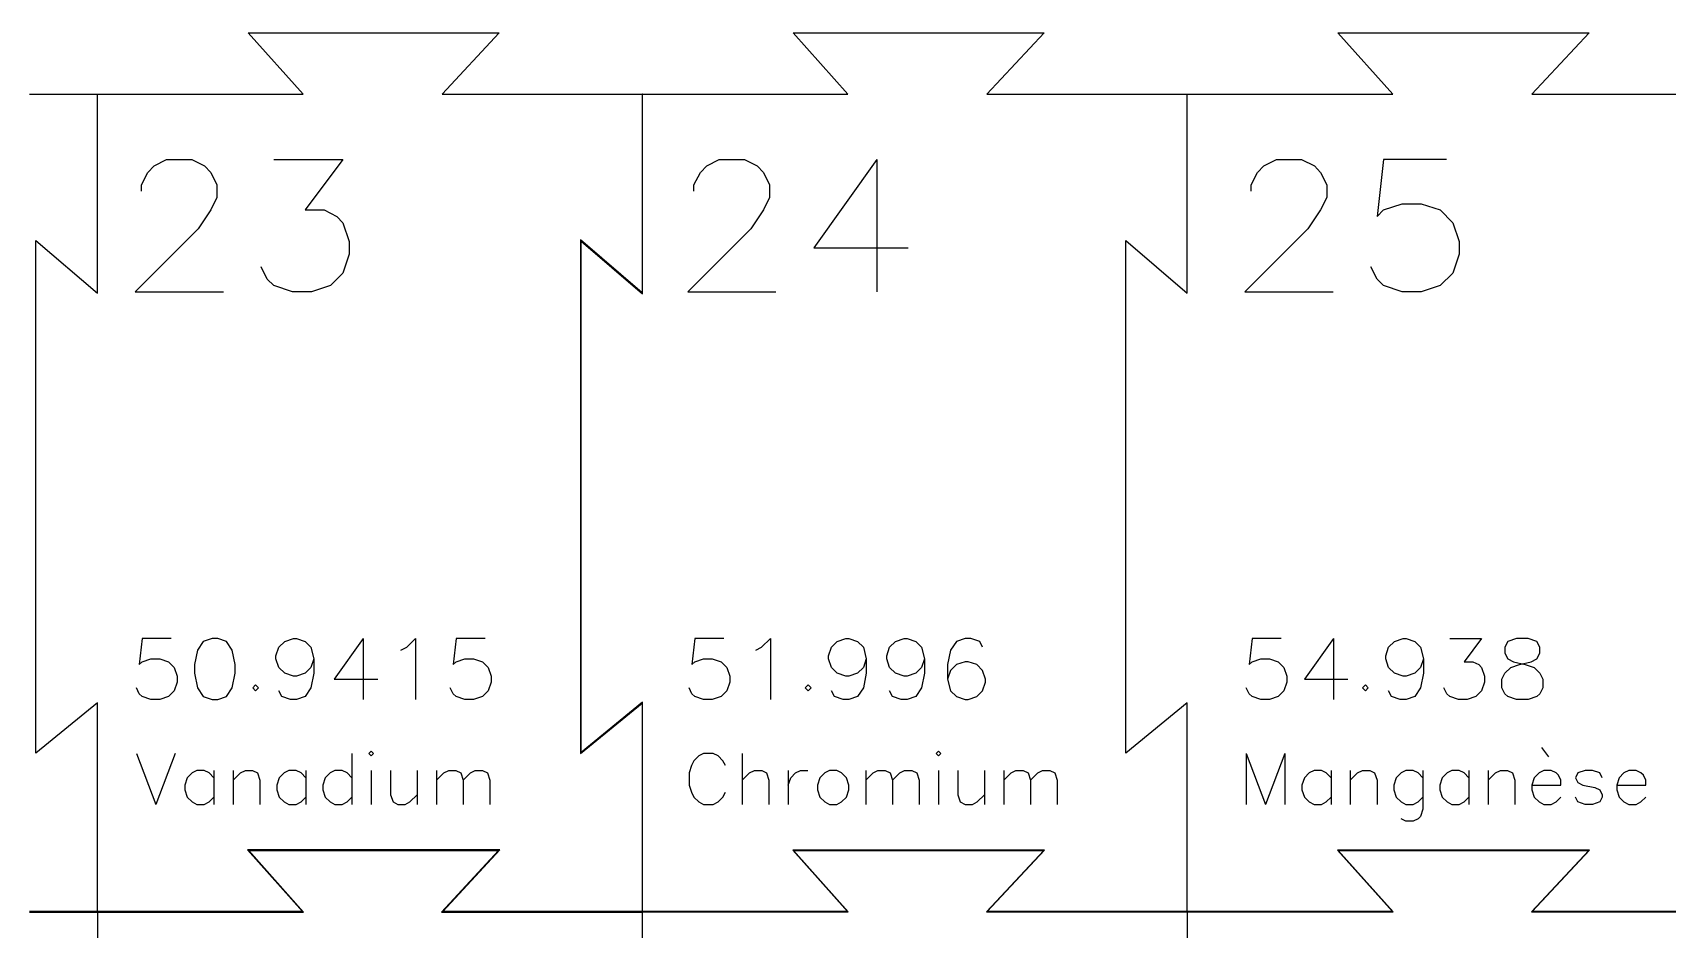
# Model space of a CAD drawing. Extents: x 0 to 297, y 0 to 210.
# Drawn here: x 73.21 to 117.83, y 116.91 to 141.38 of the extents above; entities that cross this region are included whole.
import ezdxf

# ---------------------------------------------------------------- set-up
doc = ezdxf.new("R2010")
doc.units = 0
doc.layers.get('0').update_dxf_attribs({"linetype": 'CONTINUOUS'})

msp = doc.modelspace()

# ---------------------------------------------------------------- linework, layer by layer
at = {"color": 1}
for p, q in [((80.59031, 139.701796), (79.092537, 141.380629)), ((79.092537, 141.380629), (85.946339, 141.380629)), ((85.946339, 141.380629), (84.384436, 139.701796)), ((95.462274, 139.701796), (93.964502, 141.380629)), ((93.964502, 141.380629), (100.818303, 141.380629)), ((100.818303, 141.380629), (99.256401, 139.701796)), ((110.33371, 139.701796), (108.835937, 141.380629)), ((108.835937, 141.380629), (115.689739, 141.380629)), ((115.689739, 141.380629), (114.127836, 139.701796)), ((76.988109, 139.701796), (80.59031, 139.701796)), ((84.384436, 139.701796), (86.179554, 139.701796)), ((89.844582, 139.701796), (89.844582, 137.000742)), ((89.859338, 139.701796), (89.844582, 139.701796)), ((89.859338, 137.000742), (89.859338, 139.701796)), ((91.860074, 139.701796), (95.462274, 139.701796)), ((99.256401, 139.701796), (101.051518, 139.701796)), ((106.731509, 139.701796), (110.33371, 139.701796)), ((114.127836, 139.701796), (115.922954, 139.701796)), ((74.980271, 134.26978), (74.980271, 137.000765)), ((89.844582, 137.000742), (89.844582, 134.285752)), ((89.859338, 134.253782), (89.859338, 137.000742)), ((104.723671, 134.26978), (104.723671, 137.000765)), ((104.723716, 134.26978), (104.723716, 137.000765)), ((73.301447, 121.724956), (73.301447, 135.708424)), ((73.301447, 135.708424), (74.980271, 134.26978)), ((89.844582, 134.285752), (88.165758, 135.724402)), ((88.165758, 135.724402), (88.165758, 121.709251)), ((88.180515, 121.740402), (88.180515, 135.692432)), ((88.180515, 135.692432), (89.859338, 134.253782)), ((103.044847, 121.724956), (103.044847, 135.708424)), ((103.044847, 135.708424), (104.723671, 134.26978)), ((103.044893, 121.724956), (103.044893, 135.708424)), ((103.044893, 135.708424), (104.723716, 134.26978)), ((74.980271, 123.096169), (73.301447, 121.724956)), ((74.980271, 120.252812), (74.980271, 123.096169)), ((88.165758, 121.709251), (89.844582, 123.081502)), ((89.859338, 123.111832), (88.180515, 121.740402)), ((89.844582, 123.081502), (89.844582, 120.252567)), ((89.859338, 120.252567), (89.859338, 123.111832)), ((104.723671, 123.096169), (103.044847, 121.724956)), ((104.723716, 123.096169), (103.044893, 121.724956)), ((104.723671, 120.252812), (104.723671, 123.096169)), ((104.723716, 120.252812), (104.723716, 123.096169)), ((89.844582, 120.252567), (89.844582, 117.394123)), ((89.859338, 117.394123), (89.859338, 120.252567)), ((79.075682, 119.080335), (80.574163, 117.401501)), ((85.963122, 119.080335), (79.075682, 119.080335)), ((80.606953, 117.386744), (79.108472, 119.065578)), ((79.108472, 119.065578), (85.928692, 119.065578)), ((85.928692, 119.065578), (84.367091, 117.386744)), ((84.401521, 117.401501), (85.963122, 119.080335)), ((93.954205, 119.077875), (95.451866, 117.399041)), ((100.829348, 119.077875), (93.954205, 119.077875)), ((95.47236, 117.390026), (93.974698, 119.06886)), ((93.974698, 119.06886), (100.808035, 119.06886)), ((100.808035, 119.06886), (99.245614, 117.390026)), ((99.266107, 117.399041), (100.829348, 119.077875)), ((108.82564, 119.077875), (110.323302, 117.399041)), ((115.700783, 119.077875), (108.82564, 119.077875)), ((110.33371, 117.39451), (108.835937, 119.073344)), ((108.835937, 119.073344), (115.689739, 119.073344)), ((110.343795, 117.390026), (108.846134, 119.06886)), ((108.846134, 119.06886), (115.67947, 119.06886)), ((115.67947, 119.06886), (114.117049, 117.390026)), ((115.689739, 119.073344), (114.127836, 117.39451)), ((114.137543, 117.399041), (115.700783, 119.077875)), ((74.982376, 117.401501), (73.125669, 117.401501)), ((73.125669, 117.386744), (74.982376, 117.386744)), ((74.977457, 117.39451), (74.977457, 114.693456)), ((74.986473, 117.39451), (74.977457, 117.39451)), ((76.987809, 117.401501), (74.980271, 117.401501)), ((74.980271, 117.401501), (74.980271, 117.386744)), ((74.980271, 117.386744), (76.987809, 117.386744)), ((74.982376, 117.386744), (74.982376, 117.401501)), ((74.986473, 114.693456), (74.986473, 117.39451)), ((80.574163, 117.401501), (76.987809, 117.401501)), ((76.987809, 117.386744), (80.606953, 117.386744)), ((84.367091, 117.386744), (86.179533, 117.386744)), ((86.179533, 117.401501), (84.401521, 117.401501)), ((87.995252, 117.401501), (86.179533, 117.401501)), ((86.179533, 117.386744), (87.995252, 117.386744)), ((89.851959, 117.401501), (87.995252, 117.401501)), ((87.995252, 117.386744), (89.851959, 117.386744)), ((89.844582, 117.394123), (89.859338, 117.394123)), ((89.851959, 117.386744), (89.851959, 117.401501)), ((91.859774, 117.399041), (89.852235, 117.399041)), ((89.852235, 117.399041), (89.852235, 117.390026)), ((89.852235, 117.390026), (91.859774, 117.390026)), ((95.451866, 117.399041), (91.859774, 117.399041)), ((91.859774, 117.390026), (95.47236, 117.390026)), ((99.245614, 117.390026), (101.051497, 117.390026)), ((101.051497, 117.399041), (99.266107, 117.399041)), ((102.867217, 117.399041), (101.051497, 117.399041)), ((101.051497, 117.390026), (102.867217, 117.390026)), ((104.723924, 117.399041), (102.867217, 117.399041)), ((102.867217, 117.390026), (104.723924, 117.390026)), ((104.719005, 117.39451), (104.719005, 114.693456)), ((104.72802, 117.39451), (104.719005, 117.39451)), ((106.731209, 117.399041), (104.723671, 117.399041)), ((104.723671, 117.399041), (104.723671, 117.390026)), ((104.723671, 117.390026), (106.731209, 117.390026)), ((104.723924, 117.390026), (104.723924, 117.399041)), ((104.72802, 114.693456), (104.72802, 117.39451)), ((110.323302, 117.399041), (106.731209, 117.399041)), ((106.731209, 117.390026), (110.343795, 117.390026)), ((106.731509, 117.39451), (110.33371, 117.39451)), ((114.117049, 117.390026), (115.922933, 117.390026)), ((114.127836, 117.39451), (115.922954, 117.39451)), ((115.922933, 117.399041), (114.137543, 117.399041)), ((117.738652, 117.399041), (115.922933, 117.399041)), ((115.922933, 117.390026), (117.738652, 117.390026)), ((119.595359, 117.399041), (117.738652, 117.399041)), ((117.738652, 117.390026), (119.595359, 117.390026))]:
    msp.add_line(p, q, dxfattribs=at)
at = {"color": 5}
for p, q in [((76.52784, 137.744695), (76.866123, 137.919294)), ((76.866123, 137.919294), (77.553601, 137.919294)), ((77.553601, 137.919294), (77.902796, 137.744695)), ((79.790633, 137.919294), (81.678471, 137.919294)), ((81.678471, 137.919294), (80.652709, 136.544328)), ((91.609657, 137.744695), (91.94794, 137.919294)), ((91.94794, 137.919294), (92.635419, 137.919294)), ((92.635419, 137.919294), (92.984614, 137.744695)), ((96.247407, 137.919294), (94.528712, 135.507648)), ((96.247407, 137.919294), (96.247407, 134.307282)), ((106.816857, 137.744695), (107.15514, 137.919294)), ((107.15514, 137.919294), (107.842618, 137.919294)), ((107.842618, 137.919294), (108.191813, 137.744695)), ((110.07965, 137.919294), (109.905053, 136.36973)), ((111.798346, 137.919294), (110.07965, 137.919294)), ((76.178644, 137.231811), (76.353242, 137.570096)), ((76.353242, 137.570096), (76.52784, 137.744695)), ((77.902796, 137.744695), (78.071938, 137.570096)), ((78.071938, 137.570096), (78.241079, 137.231811)), ((91.260462, 137.231811), (91.43506, 137.570096)), ((91.43506, 137.570096), (91.609657, 137.744695)), ((92.984614, 137.744695), (93.153755, 137.570096)), ((93.153755, 137.570096), (93.322897, 137.231811)), ((106.467661, 137.231811), (106.642259, 137.570096)), ((106.642259, 137.570096), (106.816857, 137.744695)), ((108.191813, 137.744695), (108.360955, 137.570096)), ((108.360955, 137.570096), (108.530096, 137.231811)), ((76.178644, 137.057212), (76.178644, 137.231811)), ((78.241079, 137.231811), (78.241079, 136.882614)), ((91.260462, 137.057212), (91.260462, 137.231811)), ((93.322897, 137.231811), (93.322897, 136.882614)), ((106.467661, 137.057212), (106.467661, 137.231811)), ((108.530096, 137.231811), (108.530096, 136.882614)), ((78.071938, 136.544328), (77.728199, 136.025988)), ((78.241079, 136.882614), (78.071938, 136.544328)), ((80.652709, 136.544328), (81.16559, 136.544328)), ((81.16559, 136.544328), (81.509329, 136.36973)), ((93.153755, 136.544328), (92.810016, 136.025988)), ((93.322897, 136.882614), (93.153755, 136.544328)), ((108.360955, 136.544328), (108.017215, 136.025988)), ((108.530096, 136.882614), (108.360955, 136.544328)), ((109.905053, 136.36973), (110.07965, 136.544328)), ((110.07965, 136.544328), (110.592531, 136.713471)), ((110.592531, 136.713471), (111.110868, 136.713471)), ((111.110868, 136.713471), (111.629204, 136.544328)), ((111.629204, 136.544328), (111.967487, 136.195131)), ((81.509329, 136.36973), (81.678471, 136.195131)), ((81.678471, 136.195131), (81.853068, 135.682247)), ((111.967487, 136.195131), (112.142085, 135.682247)), ((77.728199, 136.025988), (76.009503, 134.307282)), ((81.853068, 135.682247), (81.853068, 135.338506)), ((92.810016, 136.025988), (91.091321, 134.307282)), ((108.017215, 136.025988), (106.29852, 134.307282)), ((112.142085, 135.682247), (112.142085, 135.338506)), ((81.853068, 135.338506), (81.678471, 134.822894)), ((94.528712, 135.507648), (97.109483, 135.507648)), ((112.142085, 135.338506), (111.967487, 134.822894)), ((79.616036, 134.651023), (79.446894, 134.994765)), ((81.678471, 134.822894), (81.340188, 134.479153)), ((109.905053, 134.651023), (109.735911, 134.994765)), ((111.967487, 134.822894), (111.629204, 134.479153)), ((76.009503, 134.307282), (78.415677, 134.307282)), ((79.790633, 134.479153), (79.616036, 134.651023)), ((80.303514, 134.307282), (79.790633, 134.479153)), ((80.821851, 134.307282), (80.303514, 134.307282)), ((81.340188, 134.479153), (80.821851, 134.307282)), ((91.091321, 134.307282), (93.497494, 134.307282)), ((106.29852, 134.307282), (108.704694, 134.307282)), ((110.07965, 134.479153), (109.905053, 134.651023)), ((110.592531, 134.307282), (110.07965, 134.479153)), ((111.110868, 134.307282), (110.592531, 134.307282)), ((111.629204, 134.479153), (111.110868, 134.307282)), ((76.202187, 124.8515), (76.121603, 124.136317)), ((76.995431, 124.8515), (76.202187, 124.8515)), ((77.708091, 124.534201), (77.630026, 124.136317)), ((77.869258, 124.770916), (77.708091, 124.534201)), ((78.105973, 124.8515), (77.869258, 124.770916)), ((78.264621, 124.8515), (78.105973, 124.8515)), ((78.503854, 124.770916), (78.264621, 124.8515)), ((78.659984, 124.534201), (78.503854, 124.770916)), ((78.740568, 124.136317), (78.659984, 124.534201)), ((79.85111, 124.373033), (79.929175, 124.612266)), ((79.929175, 124.612266), (80.090342, 124.770916)), ((80.090342, 124.770916), (80.327056, 124.8515)), ((80.327056, 124.8515), (80.40764, 124.8515)), ((80.40764, 124.8515), (80.644354, 124.770916)), ((80.644354, 124.770916), (80.803003, 124.612266)), ((80.803003, 124.612266), (80.881068, 124.294967)), ((82.230842, 124.8515), (81.437598, 123.738433)), ((82.230842, 124.8515), (82.230842, 123.184418)), ((83.263319, 124.534201), (83.419449, 124.612266)), ((83.419449, 124.612266), (83.658682, 124.8515)), ((83.658682, 124.8515), (83.658682, 123.184418)), ((84.769223, 124.8515), (84.68864, 124.136317)), ((85.562468, 124.8515), (84.769223, 124.8515)), ((91.284004, 124.8515), (91.203421, 124.136317)), ((92.077248, 124.8515), (91.284004, 124.8515)), ((92.951076, 124.534201), (93.107207, 124.612266)), ((93.107207, 124.612266), (93.346439, 124.8515)), ((93.346439, 124.8515), (93.346439, 123.184418)), ((94.932927, 124.373033), (95.010993, 124.612266)), ((95.010993, 124.612266), (95.17216, 124.770916)), ((95.17216, 124.770916), (95.408874, 124.8515)), ((95.408874, 124.8515), (95.489457, 124.8515)), ((95.489457, 124.8515), (95.726171, 124.770916)), ((95.726171, 124.770916), (95.88482, 124.612266)), ((95.88482, 124.612266), (95.962885, 124.294967)), ((96.519416, 124.373033), (96.597481, 124.612266)), ((96.597481, 124.612266), (96.758648, 124.770916)), ((96.758648, 124.770916), (96.995362, 124.8515)), ((96.995362, 124.8515), (97.075946, 124.8515)), ((97.075946, 124.8515), (97.31266, 124.770916)), ((97.31266, 124.770916), (97.471308, 124.612266)), ((97.471308, 124.612266), (97.549374, 124.294967)), ((98.264553, 124.534201), (98.183969, 124.136317)), ((98.423201, 124.770916), (98.264553, 124.534201)), ((98.662434, 124.8515), (98.423201, 124.770916)), ((98.818564, 124.8515), (98.662434, 124.8515)), ((99.057797, 124.770916), (98.818564, 124.8515)), ((99.135862, 124.612266), (99.057797, 124.770916)), ((106.491204, 124.8515), (106.410621, 124.136317)), ((107.284448, 124.8515), (106.491204, 124.8515)), ((108.712288, 124.8515), (107.919044, 123.738433)), ((108.712288, 124.8515), (108.712288, 123.184418)), ((110.140127, 124.373033), (110.218193, 124.612266)), ((110.218193, 124.612266), (110.37936, 124.770916)), ((110.37936, 124.770916), (110.616074, 124.8515)), ((110.616074, 124.8515), (110.696657, 124.8515)), ((110.696657, 124.8515), (110.933371, 124.770916)), ((110.933371, 124.770916), (111.09202, 124.612266)), ((111.09202, 124.612266), (111.170086, 124.294967)), ((111.885264, 124.8515), (112.756574, 124.8515)), ((112.756574, 124.8515), (112.283146, 124.216901)), ((113.471753, 124.770916), (113.391169, 124.612266)), ((113.391169, 124.612266), (113.391169, 124.453617)), ((113.708467, 124.8515), (113.471753, 124.770916)), ((114.025765, 124.8515), (113.708467, 124.8515)), ((114.264997, 124.770916), (114.025765, 124.8515)), ((114.343062, 124.612266), (114.264997, 124.770916)), ((114.343062, 124.453617), (114.343062, 124.612266)), ((76.121603, 124.136317), (76.202187, 124.216901)), ((76.202187, 124.216901), (76.438901, 124.294967)), ((76.438901, 124.294967), (76.678133, 124.294967)), ((76.678133, 124.294967), (76.917365, 124.216901)), ((76.917365, 124.216901), (77.073496, 124.055733)), ((77.073496, 124.055733), (77.15408, 123.819017)), ((77.630026, 124.136317), (77.630026, 123.899601)), ((78.740568, 123.899601), (78.740568, 124.136317)), ((79.85111, 124.294967), (79.85111, 124.373033)), ((79.929175, 124.055733), (79.85111, 124.294967)), ((80.090342, 123.899601), (79.929175, 124.055733)), ((80.803003, 124.055733), (80.644354, 123.899601)), ((80.881068, 124.294967), (80.803003, 124.055733)), ((80.881068, 124.294967), (80.881068, 123.899601)), ((84.68864, 124.136317), (84.769223, 124.216901)), ((84.769223, 124.216901), (85.005938, 124.294967)), ((85.005938, 124.294967), (85.24517, 124.294967)), ((85.24517, 124.294967), (85.484402, 124.216901)), ((85.484402, 124.216901), (85.640533, 124.055733)), ((85.640533, 124.055733), (85.721116, 123.819017)), ((91.203421, 124.136317), (91.284004, 124.216901)), ((91.284004, 124.216901), (91.520718, 124.294967)), ((91.520718, 124.294967), (91.759951, 124.294967)), ((91.759951, 124.294967), (91.999183, 124.216901)), ((91.999183, 124.216901), (92.155314, 124.055733)), ((92.155314, 124.055733), (92.235897, 123.819017)), ((94.932927, 124.294967), (94.932927, 124.373033)), ((95.010993, 124.055733), (94.932927, 124.294967)), ((95.17216, 123.899601), (95.010993, 124.055733)), ((95.88482, 124.055733), (95.726171, 123.899601)), ((95.962885, 124.294967), (95.88482, 124.055733)), ((95.962885, 124.294967), (95.962885, 123.899601)), ((96.519416, 124.294967), (96.519416, 124.373033)), ((96.597481, 124.055733), (96.519416, 124.294967)), ((96.758648, 123.899601), (96.597481, 124.055733)), ((97.471308, 124.055733), (97.31266, 123.899601)), ((97.549374, 124.294967), (97.471308, 124.055733)), ((97.549374, 124.294967), (97.549374, 123.899601)), ((98.183969, 124.136317), (98.183969, 123.738433)), ((98.423201, 124.136317), (98.264553, 123.977667)), ((98.662434, 124.216901), (98.423201, 124.136317)), ((98.740499, 124.216901), (98.662434, 124.216901)), ((98.979731, 124.136317), (98.740499, 124.216901)), ((99.135862, 123.977667), (98.979731, 124.136317)), ((106.410621, 124.136317), (106.491204, 124.216901)), ((106.491204, 124.216901), (106.727918, 124.294967)), ((106.727918, 124.294967), (106.967151, 124.294967)), ((106.967151, 124.294967), (107.206383, 124.216901)), ((107.206383, 124.216901), (107.362514, 124.055733)), ((107.362514, 124.055733), (107.443097, 123.819017)), ((110.140127, 124.294967), (110.140127, 124.373033)), ((110.218193, 124.055733), (110.140127, 124.294967)), ((110.37936, 123.899601), (110.218193, 124.055733)), ((111.09202, 124.055733), (110.933371, 123.899601)), ((111.170086, 124.294967), (111.09202, 124.055733)), ((111.170086, 124.294967), (111.170086, 123.899601)), ((112.283146, 124.216901), (112.51986, 124.216901)), ((112.51986, 124.216901), (112.678509, 124.136317)), ((112.678509, 124.136317), (112.756574, 124.055733)), ((112.756574, 124.055733), (112.837157, 123.819017)), ((113.391169, 124.453617), (113.471753, 124.294967)), ((113.391169, 123.899601), (113.552336, 124.055733)), ((113.471753, 124.294967), (113.630402, 124.216901)), ((113.552336, 124.055733), (113.78905, 124.136317)), ((113.630402, 124.216901), (113.947699, 124.136317)), ((113.78905, 124.136317), (114.106348, 124.216901)), ((113.947699, 124.136317), (114.186932, 124.055733)), ((114.106348, 124.216901), (114.264997, 124.294967)), ((114.186932, 124.055733), (114.343062, 123.899601)), ((114.264997, 124.294967), (114.343062, 124.453617)), ((77.15408, 123.660367), (77.073496, 123.422393)), ((77.15408, 123.819017), (77.15408, 123.660367)), ((77.630026, 123.899601), (77.708091, 123.501718)), ((78.659984, 123.501718), (78.740568, 123.899601)), ((79.29458, 123.582302), (79.216514, 123.501718)), ((79.375163, 123.501718), (79.29458, 123.582302)), ((80.327056, 123.819017), (80.090342, 123.899601)), ((80.40764, 123.819017), (80.327056, 123.819017)), ((80.644354, 123.899601), (80.40764, 123.819017)), ((80.881068, 123.899601), (80.803003, 123.501718)), ((81.437598, 123.738433), (82.628723, 123.738433)), ((85.721116, 123.660367), (85.640533, 123.422393)), ((85.721116, 123.819017), (85.721116, 123.660367)), ((92.235897, 123.660367), (92.155314, 123.422393)), ((92.235897, 123.819017), (92.235897, 123.660367)), ((94.376397, 123.582302), (94.298332, 123.501718)), ((94.456981, 123.501718), (94.376397, 123.582302)), ((95.408874, 123.819017), (95.17216, 123.899601)), ((95.489457, 123.819017), (95.408874, 123.819017)), ((95.726171, 123.899601), (95.489457, 123.819017)), ((95.962885, 123.899601), (95.88482, 123.501718)), ((96.995362, 123.819017), (96.758648, 123.899601)), ((97.075946, 123.819017), (96.995362, 123.819017)), ((97.31266, 123.899601), (97.075946, 123.819017)), ((97.549374, 123.899601), (97.471308, 123.501718)), ((98.264553, 123.977667), (98.183969, 123.738433)), ((98.183969, 123.738433), (98.264553, 123.422393)), ((99.216446, 123.738433), (99.135862, 123.977667)), ((99.135862, 123.422393), (99.216446, 123.660367)), ((99.216446, 123.660367), (99.216446, 123.738433)), ((107.443097, 123.660367), (107.362514, 123.422393)), ((107.443097, 123.819017), (107.443097, 123.660367)), ((107.919044, 123.738433), (109.110169, 123.738433)), ((109.583597, 123.582302), (109.505532, 123.501718)), ((109.664181, 123.501718), (109.583597, 123.582302)), ((110.616074, 123.819017), (110.37936, 123.899601)), ((110.696657, 123.819017), (110.616074, 123.819017)), ((110.933371, 123.899601), (110.696657, 123.819017)), ((111.170086, 123.899601), (111.09202, 123.501718)), ((112.837157, 123.660367), (112.756574, 123.422393)), ((112.837157, 123.819017), (112.837157, 123.660367)), ((113.313104, 123.738433), (113.391169, 123.899601)), ((113.313104, 123.501718), (113.313104, 123.738433)), ((114.343062, 123.899601), (114.423646, 123.738433)), ((114.423646, 123.738433), (114.423646, 123.501718)), ((76.121603, 123.343068), (76.043538, 123.501718)), ((76.202187, 123.263743), (76.121603, 123.343068)), ((76.438901, 123.184418), (76.202187, 123.263743)), ((76.678133, 123.184418), (76.438901, 123.184418)), ((76.917365, 123.263743), (76.678133, 123.184418)), ((77.073496, 123.422393), (76.917365, 123.263743)), ((77.708091, 123.501718), (77.869258, 123.263743)), ((77.869258, 123.263743), (78.105973, 123.184418)), ((78.105973, 123.184418), (78.264621, 123.184418)), ((78.264621, 123.184418), (78.503854, 123.263743)), ((78.503854, 123.263743), (78.659984, 123.501718)), ((79.216514, 123.501718), (79.29458, 123.422393)), ((79.29458, 123.422393), (79.375163, 123.501718)), ((80.009759, 123.263743), (79.929175, 123.422393)), ((80.246473, 123.184418), (80.009759, 123.263743)), ((80.40764, 123.184418), (80.246473, 123.184418)), ((80.644354, 123.263743), (80.40764, 123.184418)), ((80.803003, 123.501718), (80.644354, 123.263743)), ((84.68864, 123.343068), (84.610575, 123.501718)), ((84.769223, 123.263743), (84.68864, 123.343068)), ((85.005938, 123.184418), (84.769223, 123.263743)), ((85.24517, 123.184418), (85.005938, 123.184418)), ((85.484402, 123.263743), (85.24517, 123.184418)), ((85.640533, 123.422393), (85.484402, 123.263743)), ((91.203421, 123.343068), (91.125355, 123.501718)), ((91.284004, 123.263743), (91.203421, 123.343068)), ((91.520718, 123.184418), (91.284004, 123.263743)), ((91.759951, 123.184418), (91.520718, 123.184418)), ((91.999183, 123.263743), (91.759951, 123.184418)), ((92.155314, 123.422393), (91.999183, 123.263743)), ((94.298332, 123.501718), (94.376397, 123.422393)), ((94.376397, 123.422393), (94.456981, 123.501718)), ((95.091576, 123.263743), (95.010993, 123.422393)), ((95.32829, 123.184418), (95.091576, 123.263743)), ((95.489457, 123.184418), (95.32829, 123.184418)), ((95.726171, 123.263743), (95.489457, 123.184418)), ((95.88482, 123.501718), (95.726171, 123.263743)), ((96.678064, 123.263743), (96.597481, 123.422393)), ((96.914778, 123.184418), (96.678064, 123.263743)), ((97.075946, 123.184418), (96.914778, 123.184418)), ((97.31266, 123.263743), (97.075946, 123.184418)), ((97.471308, 123.501718), (97.31266, 123.263743)), ((98.264553, 123.422393), (98.423201, 123.263743)), ((98.423201, 123.263743), (98.662434, 123.184418)), ((98.662434, 123.184418), (98.740499, 123.184418)), ((98.740499, 123.184418), (98.979731, 123.263743)), ((98.979731, 123.263743), (99.135862, 123.422393)), ((106.410621, 123.343068), (106.332555, 123.501718)), ((106.491204, 123.263743), (106.410621, 123.343068)), ((106.727918, 123.184418), (106.491204, 123.263743)), ((106.967151, 123.184418), (106.727918, 123.184418)), ((107.206383, 123.263743), (106.967151, 123.184418)), ((107.362514, 123.422393), (107.206383, 123.263743)), ((109.505532, 123.501718), (109.583597, 123.422393)), ((109.583597, 123.422393), (109.664181, 123.501718)), ((110.298776, 123.263743), (110.218193, 123.422393)), ((110.53549, 123.184418), (110.298776, 123.263743)), ((110.696657, 123.184418), (110.53549, 123.184418)), ((110.933371, 123.263743), (110.696657, 123.184418)), ((111.09202, 123.501718), (110.933371, 123.263743)), ((111.804681, 123.343068), (111.726616, 123.501718)), ((111.885264, 123.263743), (111.804681, 123.343068)), ((112.121979, 123.184418), (111.885264, 123.263743)), ((112.361211, 123.184418), (112.121979, 123.184418)), ((112.600443, 123.263743), (112.361211, 123.184418)), ((112.756574, 123.422393), (112.600443, 123.263743)), ((113.391169, 123.343068), (113.313104, 123.501718)), ((113.471753, 123.263743), (113.391169, 123.343068)), ((113.708467, 123.184418), (113.471753, 123.263743)), ((114.025765, 123.184418), (113.708467, 123.184418)), ((114.264997, 123.263743), (114.025765, 123.184418)), ((114.343062, 123.343068), (114.264997, 123.263743)), ((114.423646, 123.501718), (114.343062, 123.343068)), ((114.392963, 121.876228), (114.583929, 121.618108)), ((76.043493, 121.712542), (76.572323, 120.323307)), ((77.101152, 121.712542), (76.572323, 120.323307)), ((81.923573, 121.712542), (81.923573, 120.323307)), ((82.450304, 121.777597), (82.385249, 121.712542)), ((82.385249, 121.712542), (82.450304, 121.645389)), ((82.517457, 121.712542), (82.450304, 121.777597)), ((82.450304, 121.645389), (82.517457, 121.712542)), ((91.190365, 121.380972), (91.125311, 121.183709)), ((91.257518, 121.513181), (91.190365, 121.380972)), ((91.389726, 121.645389), (91.257518, 121.513181)), ((91.521933, 121.712542), (91.389726, 121.645389)), ((91.786348, 121.712542), (91.521933, 121.712542)), ((91.918555, 121.645389), (91.786348, 121.712542)), ((92.050762, 121.513181), (91.918555, 121.645389)), ((92.117915, 121.380972), (92.050762, 121.513181)), ((92.579592, 121.712542), (92.579592, 120.323307)), ((97.93294, 121.777597), (97.867886, 121.712542)), ((97.867886, 121.712542), (97.93294, 121.645389)), ((98.000093, 121.712542), (97.93294, 121.777597)), ((97.93294, 121.645389), (98.000093, 121.712542)), ((106.332511, 121.712542), (106.332511, 120.323307)), ((106.332511, 121.712542), (106.86134, 120.323307)), ((107.39017, 121.712542), (106.86134, 120.323307)), ((107.39017, 121.712542), (107.39017, 120.323307)), ((77.430621, 121.049403), (77.365567, 120.85214)), ((77.564927, 121.183709), (77.430621, 121.049403)), ((77.695036, 121.248764), (77.564927, 121.183709)), ((77.894396, 121.248764), (77.695036, 121.248764)), ((78.026604, 121.183709), (77.894396, 121.248764)), ((78.158811, 121.049403), (78.026604, 121.183709)), ((78.158811, 121.248764), (78.158811, 120.323307)), ((78.685542, 121.248764), (78.685542, 120.323307)), ((78.685542, 120.984348), (78.884902, 121.183709)), ((78.884902, 121.183709), (79.01711, 121.248764)), ((79.01711, 121.248764), (79.214371, 121.248764)), ((79.214371, 121.248764), (79.348677, 121.183709)), ((79.348677, 121.183709), (79.413732, 120.984348)), ((79.413732, 120.984348), (79.413732, 120.323307)), ((79.940463, 121.049403), (79.875408, 120.85214)), ((80.074768, 121.183709), (79.940463, 121.049403)), ((80.204877, 121.248764), (80.074768, 121.183709)), ((80.404238, 121.248764), (80.204877, 121.248764)), ((80.536445, 121.183709), (80.404238, 121.248764)), ((80.668652, 121.049403), (80.536445, 121.183709)), ((80.668652, 121.248764), (80.668652, 120.323307)), ((81.195383, 121.049403), (81.130329, 120.85214)), ((81.329689, 121.183709), (81.195383, 121.049403)), ((81.459798, 121.248764), (81.329689, 121.183709)), ((81.659158, 121.248764), (81.459798, 121.248764)), ((81.791366, 121.183709), (81.659158, 121.248764)), ((81.923573, 121.049403), (81.791366, 121.183709)), ((82.450304, 121.248764), (82.450304, 120.323307)), ((82.979133, 121.248764), (82.979133, 120.587723)), ((83.707323, 121.248764), (83.707323, 120.323307)), ((84.234054, 121.248764), (84.234054, 120.323307)), ((84.234054, 120.984348), (84.433414, 121.183709)), ((84.433414, 121.183709), (84.565621, 121.248764)), ((84.565621, 121.248764), (84.762883, 121.248764)), ((84.762883, 121.248764), (84.897189, 121.183709)), ((84.897189, 121.183709), (84.962244, 120.984348)), ((84.962244, 120.984348), (85.161604, 121.183709)), ((84.962244, 120.984348), (84.962244, 120.323307)), ((85.161604, 121.183709), (85.291713, 121.248764)), ((85.291713, 121.248764), (85.491073, 121.248764)), ((85.491073, 121.248764), (85.62328, 121.183709)), ((85.62328, 121.183709), (85.690433, 120.984348)), ((85.690433, 120.984348), (85.690433, 120.323307)), ((91.125311, 121.183709), (91.125311, 120.85214)), ((92.579592, 120.984348), (92.778952, 121.183709)), ((92.778952, 121.183709), (92.911159, 121.248764)), ((92.911159, 121.248764), (93.108421, 121.248764)), ((93.108421, 121.248764), (93.242727, 121.183709)), ((93.242727, 121.183709), (93.307781, 120.984348)), ((93.307781, 120.984348), (93.307781, 120.323307)), ((93.834512, 121.248764), (93.834512, 120.323307)), ((93.834512, 120.85214), (93.901665, 121.049403)), ((93.901665, 121.049403), (94.033873, 121.183709)), ((94.033873, 121.183709), (94.16608, 121.248764)), ((94.16608, 121.248764), (94.363342, 121.248764)), ((94.694909, 121.049403), (94.629855, 120.85214)), ((94.829215, 121.183709), (94.694909, 121.049403)), ((94.959324, 121.248764), (94.829215, 121.183709)), ((95.158684, 121.248764), (94.959324, 121.248764)), ((95.290892, 121.183709), (95.158684, 121.248764)), ((95.423099, 121.049403), (95.290892, 121.183709)), ((95.488154, 120.85214), (95.423099, 121.049403)), ((95.94983, 121.248764), (95.94983, 120.323307)), ((95.94983, 120.984348), (96.14919, 121.183709)), ((96.14919, 121.183709), (96.281398, 121.248764)), ((96.281398, 121.248764), (96.47866, 121.248764)), ((96.47866, 121.248764), (96.612965, 121.183709)), ((96.612965, 121.183709), (96.67802, 120.984348)), ((96.67802, 120.984348), (96.87738, 121.183709)), ((96.67802, 120.984348), (96.67802, 120.323307)), ((96.87738, 121.183709), (97.007489, 121.248764)), ((97.007489, 121.248764), (97.206849, 121.248764)), ((97.206849, 121.248764), (97.339057, 121.183709)), ((97.339057, 121.183709), (97.40621, 120.984348)), ((97.40621, 120.984348), (97.40621, 120.323307)), ((97.93294, 121.248764), (97.93294, 120.323307)), ((98.46177, 121.248764), (98.46177, 120.587723)), ((99.18996, 121.248764), (99.18996, 120.323307)), ((99.71669, 121.248764), (99.71669, 120.323307)), ((99.71669, 120.984348), (99.916051, 121.183709)), ((99.916051, 121.183709), (100.048258, 121.248764)), ((100.048258, 121.248764), (100.24552, 121.248764)), ((100.24552, 121.248764), (100.379826, 121.183709)), ((100.379826, 121.183709), (100.44488, 120.984348)), ((100.44488, 120.984348), (100.644241, 121.183709)), ((100.44488, 120.984348), (100.44488, 120.323307)), ((100.644241, 121.183709), (100.774349, 121.248764)), ((100.774349, 121.248764), (100.97371, 121.248764)), ((100.97371, 121.248764), (101.105917, 121.183709)), ((101.105917, 121.183709), (101.17307, 120.984348)), ((101.17307, 120.984348), (101.17307, 120.323307)), ((107.918999, 121.049403), (107.853945, 120.85214)), ((108.053305, 121.183709), (107.918999, 121.049403)), ((108.183414, 121.248764), (108.053305, 121.183709)), ((108.382774, 121.248764), (108.183414, 121.248764)), ((108.514982, 121.183709), (108.382774, 121.248764)), ((108.647189, 121.049403), (108.514982, 121.183709)), ((108.647189, 121.248764), (108.647189, 120.323307)), ((109.17392, 121.248764), (109.17392, 120.323307)), ((109.17392, 120.984348), (109.37328, 121.183709)), ((109.37328, 121.183709), (109.505488, 121.248764)), ((109.505488, 121.248764), (109.702749, 121.248764)), ((109.702749, 121.248764), (109.837055, 121.183709)), ((109.837055, 121.183709), (109.90211, 120.984348)), ((109.90211, 120.984348), (109.90211, 120.323307)), ((110.428841, 121.049403), (110.363786, 120.85214)), ((110.563146, 121.183709), (110.428841, 121.049403)), ((110.693255, 121.248764), (110.563146, 121.183709)), ((110.892616, 121.248764), (110.693255, 121.248764)), ((111.024823, 121.183709), (110.892616, 121.248764)), ((111.15703, 121.049403), (111.024823, 121.183709)), ((111.15703, 121.248764), (111.15703, 120.191099)), ((111.683761, 121.049403), (111.618707, 120.85214)), ((111.818067, 121.183709), (111.683761, 121.049403)), ((111.948176, 121.248764), (111.818067, 121.183709)), ((112.147536, 121.248764), (111.948176, 121.248764)), ((112.279744, 121.183709), (112.147536, 121.248764)), ((112.411951, 121.049403), (112.279744, 121.183709)), ((112.411951, 121.248764), (112.411951, 120.323307)), ((112.938682, 121.248764), (112.938682, 120.323307)), ((112.938682, 120.984348), (113.138042, 121.183709)), ((113.138042, 121.183709), (113.270249, 121.248764)), ((113.270249, 121.248764), (113.467511, 121.248764)), ((113.467511, 121.248764), (113.601817, 121.183709)), ((113.601817, 121.183709), (113.666872, 120.984348)), ((113.666872, 120.984348), (113.666872, 120.323307)), ((114.193602, 121.049403), (114.128548, 120.85214)), ((114.327908, 121.183709), (114.193602, 121.049403)), ((114.458017, 121.248764), (114.327908, 121.183709)), ((114.657377, 121.248764), (114.458017, 121.248764)), ((114.789585, 121.183709), (114.657377, 121.248764)), ((114.856738, 121.116556), (114.789585, 121.183709)), ((114.921792, 120.984348), (114.856738, 121.116556)), ((114.921792, 120.85214), (114.921792, 120.984348)), ((115.383469, 121.183709), (115.318414, 121.049403)), ((115.318414, 121.049403), (115.383469, 120.919293)), ((115.582829, 121.248764), (115.383469, 121.183709)), ((115.383469, 120.919293), (115.517775, 120.85214)), ((115.782189, 121.248764), (115.582829, 121.248764)), ((115.979451, 121.183709), (115.782189, 121.248764)), ((116.046604, 121.049403), (115.979451, 121.183709)), ((116.50828, 121.049403), (116.443226, 120.85214)), ((116.642586, 121.183709), (116.50828, 121.049403)), ((116.772695, 121.248764), (116.642586, 121.183709)), ((116.972055, 121.248764), (116.772695, 121.248764)), ((117.104263, 121.183709), (116.972055, 121.248764)), ((117.171416, 121.116556), (117.104263, 121.183709)), ((117.23647, 120.984348), (117.171416, 121.116556)), ((117.23647, 120.85214), (117.23647, 120.984348)), ((77.365567, 120.85214), (77.365567, 120.719931)), ((77.365567, 120.719931), (77.430621, 120.521619)), ((77.430621, 120.521619), (77.564927, 120.389411)), ((78.026604, 120.389411), (78.158811, 120.521619)), ((79.875408, 120.85214), (79.875408, 120.719931)), ((79.875408, 120.719931), (79.940463, 120.521619)), ((79.940463, 120.521619), (80.074768, 120.389411)), ((80.536445, 120.389411), (80.668652, 120.521619)), ((81.130329, 120.85214), (81.130329, 120.719931)), ((81.130329, 120.719931), (81.195383, 120.521619)), ((81.195383, 120.521619), (81.329689, 120.389411)), ((81.791366, 120.389411), (81.923573, 120.521619)), ((82.979133, 120.587723), (83.046286, 120.389411)), ((83.507963, 120.389411), (83.707323, 120.587723)), ((91.125311, 120.85214), (91.190365, 120.654877)), ((91.190365, 120.654877), (91.257518, 120.521619)), ((91.257518, 120.521619), (91.389726, 120.389411)), ((91.918555, 120.389411), (92.050762, 120.521619)), ((92.050762, 120.521619), (92.117915, 120.654877)), ((94.629855, 120.85214), (94.629855, 120.719931)), ((94.629855, 120.719931), (94.694909, 120.521619)), ((94.694909, 120.521619), (94.829215, 120.389411)), ((95.290892, 120.389411), (95.423099, 120.521619)), ((95.423099, 120.521619), (95.488154, 120.719931)), ((95.488154, 120.719931), (95.488154, 120.85214)), ((98.46177, 120.587723), (98.528923, 120.389411)), ((98.990599, 120.389411), (99.18996, 120.587723)), ((107.853945, 120.85214), (107.853945, 120.719931)), ((107.853945, 120.719931), (107.918999, 120.521619)), ((107.918999, 120.521619), (108.053305, 120.389411)), ((108.514982, 120.389411), (108.647189, 120.521619)), ((110.363786, 120.85214), (110.363786, 120.719931)), ((110.363786, 120.719931), (110.428841, 120.521619)), ((110.428841, 120.521619), (110.563146, 120.389411)), ((111.024823, 120.389411), (111.15703, 120.521619)), ((111.618707, 120.85214), (111.618707, 120.719931)), ((111.618707, 120.719931), (111.683761, 120.521619)), ((111.683761, 120.521619), (111.818067, 120.389411)), ((112.279744, 120.389411), (112.411951, 120.521619)), ((114.128548, 120.85214), (114.921792, 120.85214)), ((114.128548, 120.85214), (114.128548, 120.719931)), ((114.128548, 120.719931), (114.193602, 120.521619)), ((114.193602, 120.521619), (114.327908, 120.389411)), ((114.789585, 120.389411), (114.921792, 120.521619)), ((115.383469, 120.389411), (115.318414, 120.521619)), ((115.517775, 120.85214), (115.847244, 120.784986)), ((115.847244, 120.784986), (115.979451, 120.719931)), ((115.979451, 120.719931), (116.046604, 120.587723)), ((116.046604, 120.521619), (115.979451, 120.389411)), ((116.046604, 120.587723), (116.046604, 120.521619)), ((116.443226, 120.85214), (117.23647, 120.85214)), ((116.443226, 120.85214), (116.443226, 120.719931)), ((116.443226, 120.719931), (116.50828, 120.521619)), ((116.50828, 120.521619), (116.642586, 120.389411)), ((117.104263, 120.389411), (117.23647, 120.521619)), ((77.564927, 120.389411), (77.695036, 120.323307)), ((77.695036, 120.323307), (77.894396, 120.323307)), ((77.894396, 120.323307), (78.026604, 120.389411)), ((80.074768, 120.389411), (80.204877, 120.323307)), ((80.204877, 120.323307), (80.404238, 120.323307)), ((80.404238, 120.323307), (80.536445, 120.389411)), ((81.329689, 120.389411), (81.459798, 120.323307)), ((81.459798, 120.323307), (81.659158, 120.323307)), ((81.659158, 120.323307), (81.791366, 120.389411)), ((83.046286, 120.389411), (83.178493, 120.323307)), ((83.178493, 120.323307), (83.377854, 120.323307)), ((83.377854, 120.323307), (83.507963, 120.389411)), ((91.389726, 120.389411), (91.521933, 120.323307)), ((91.521933, 120.323307), (91.786348, 120.323307)), ((91.786348, 120.323307), (91.918555, 120.389411)), ((94.829215, 120.389411), (94.959324, 120.323307)), ((94.959324, 120.323307), (95.158684, 120.323307)), ((95.158684, 120.323307), (95.290892, 120.389411)), ((98.528923, 120.389411), (98.66113, 120.323307)), ((98.66113, 120.323307), (98.86049, 120.323307)), ((98.86049, 120.323307), (98.990599, 120.389411)), ((108.053305, 120.389411), (108.183414, 120.323307)), ((108.183414, 120.323307), (108.382774, 120.323307)), ((108.382774, 120.323307), (108.514982, 120.389411)), ((110.563146, 120.389411), (110.693255, 120.323307)), ((110.693255, 120.323307), (110.892616, 120.323307)), ((110.892616, 120.323307), (111.024823, 120.389411)), ((111.15703, 120.191099), (111.091976, 119.991737)), ((111.818067, 120.389411), (111.948176, 120.323307)), ((111.948176, 120.323307), (112.147536, 120.323307)), ((112.147536, 120.323307), (112.279744, 120.389411)), ((114.327908, 120.389411), (114.458017, 120.323307)), ((114.458017, 120.323307), (114.657377, 120.323307)), ((114.657377, 120.323307), (114.789585, 120.389411)), ((115.582829, 120.323307), (115.383469, 120.389411)), ((115.782189, 120.323307), (115.582829, 120.323307)), ((115.979451, 120.389411), (115.782189, 120.323307)), ((116.642586, 120.389411), (116.772695, 120.323307)), ((116.772695, 120.323307), (116.972055, 120.323307)), ((116.972055, 120.323307), (117.104263, 120.389411)), ((110.693255, 119.861627), (110.563146, 119.926682)), ((110.892616, 119.861627), (110.693255, 119.861627)), ((111.024823, 119.926682), (110.892616, 119.861627)), ((111.091976, 119.991737), (111.024823, 119.926682))]:
    msp.add_line(p, q, dxfattribs=at)
at = {"color": 1}
for points in [[(73.125419, 139.701796), (73.736285, 139.701796), (74.354034, 139.701796), (74.982156, 139.701796)], [(74.980271, 137.000765), (74.980271, 137.90624), (74.980271, 138.806721), (74.980271, 139.701796)], [(74.980271, 139.701796), (75.665956, 139.701796), (76.334071, 139.701796), (76.988109, 139.701796)], [(86.179554, 139.701796), (86.78015, 139.701796), (87.384135, 139.701796), (87.995002, 139.701796)], [(87.995002, 139.701796), (88.605869, 139.701796), (89.223617, 139.701796), (89.85174, 139.701796)], [(89.852235, 139.701796), (90.53792, 139.701796), (91.206035, 139.701796), (91.860074, 139.701796)], [(101.051518, 139.701796), (101.652115, 139.701796), (102.2561, 139.701796), (102.866966, 139.701796)], [(102.866966, 139.701796), (103.477833, 139.701796), (104.095582, 139.701796), (104.723704, 139.701796)], [(104.723671, 137.000765), (104.723671, 137.90624), (104.723671, 138.806721), (104.723671, 139.701796)], [(104.723671, 139.701796), (105.409356, 139.701796), (106.077471, 139.701796), (106.731509, 139.701796)], [(104.723716, 137.000765), (104.723716, 137.90624), (104.723716, 138.806721), (104.723716, 139.701796)], [(115.922954, 139.701796), (116.52355, 139.701796), (117.127535, 139.701796), (117.738402, 139.701796)], [(117.738402, 139.701796), (118.349269, 139.701796), (118.967017, 139.701796), (119.59514, 139.701796)], [(74.980271, 117.39445), (74.980271, 118.349459), (74.980271, 119.302386), (74.980271, 120.252812)], [(104.723671, 117.39445), (104.723671, 118.349459), (104.723671, 119.302386), (104.723671, 120.252812)], [(104.723716, 117.39445), (104.723716, 118.349459), (104.723716, 119.302386), (104.723716, 120.252812)], [(89.852235, 114.69348), (89.852235, 115.598955), (89.852235, 116.499435), (89.852235, 117.39451)], [(104.723671, 117.39451), (105.409356, 117.39451), (106.077471, 117.39451), (106.731509, 117.39451)], [(115.922954, 117.39451), (116.52355, 117.39451), (117.127535, 117.39451), (117.738402, 117.39451)], [(117.738402, 117.39451), (118.349269, 117.39451), (118.967017, 117.39451), (119.59514, 117.39451)]]:
    msp.add_open_spline(points, degree=3, dxfattribs=at)

doc.saveas('drawing.dxf')
